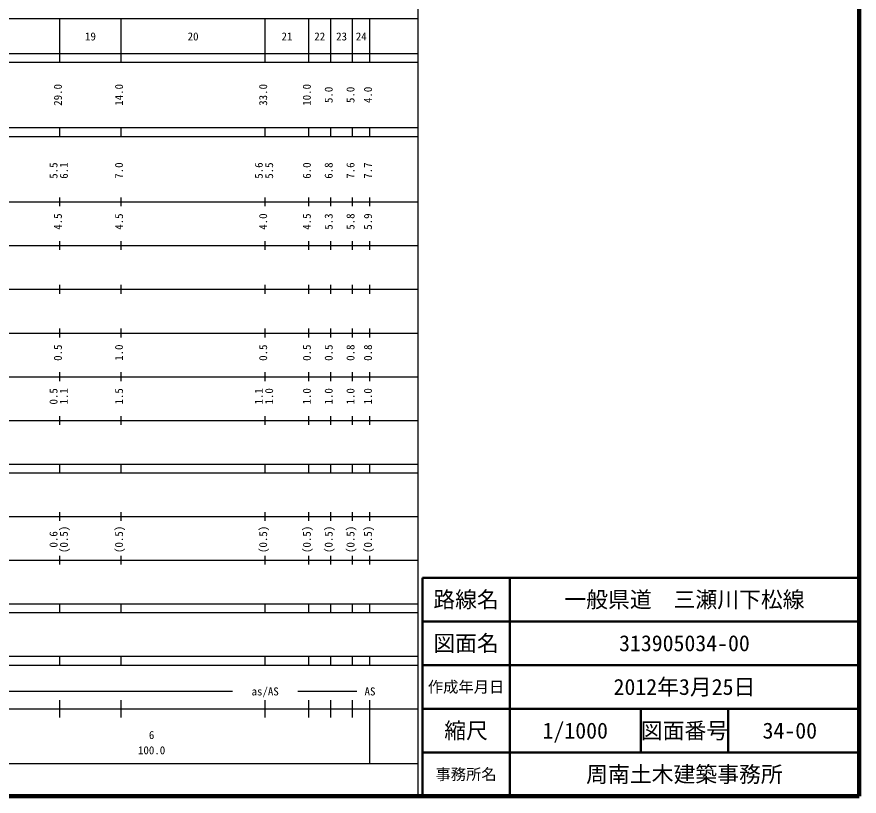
# Model space of a CAD drawing. Units: millimetres on the paper, enlarged 1000 times. Extents: x 40000 to 680000, y 20000 to 380000.
# Drawn here: x 487148 to 680000, y 20000 to 198357 of the extents above; entities that cross this region are included whole.
import ezdxf
from ezdxf.enums import TextEntityAlignment as Align

# ---------------------------------------------------------------- set-up
doc = ezdxf.new("R2010")
doc.units = ezdxf.units.MM
doc.header["$LTSCALE"] = 1000
doc.linetypes.add('CHAIN', pattern=[18.5, 12, -1.5, 3.5, -1.5])
for name, color, linetype, lineweight in [('M-BMK', 2, 'CHAIN', 13), ('M-TTL', 2, 'Continuous', 140), ('M-TTL-BAND', 7, 'Continuous', 25), ('M-TTL-FRAM', 2, 'Continuous', 50), ('M-TTL-LINE', 7, 'Continuous', 50)]:
    doc.layers.add(name, color=color, linetype=linetype, lineweight=lineweight)
doc.layers.add('M-TTL-TXT', color=7, linetype='Continuous')
doc.styles.add('ＭＳ ゴシック', font='')
doc.styles.get('ＭＳ ゴシック').set_extended_font_data('MS Gothic')

msp = doc.modelspace()

# ---------------------------------------------------------------- linework, layer by layer
at = {"layer": 'M-BMK'}
msp.add_arc((497531, 202669), 70000, 46.58904, 46.58904, dxfattribs=at)
at = {"layer": 'M-TTL'}
for p, q in [((680000, 20000), (680000, 380000)), ((40000, 20000), (680000, 20000))]:
    msp.add_line(p, q, dxfattribs=at)
at = {"layer": 'M-TTL-BAND'}
for p, q in [((579000, 20000), (579000, 370000)), ((68000, 198000), (579000, 198000)), ((497000, 188000), (497000, 198000)), ((511000, 188000), (511000, 198000)), ((544000, 188000), (544000, 198000)), ((554000, 188000), (554000, 198000)), ((559000, 188000), (559000, 198000)), ((564000, 188000), (564000, 198000)), ((568000, 188000), (568000, 198000)), ((40000, 190000), (579000, 190000)), ((40000, 188000), (579000, 188000)), ((40000, 173000), (579000, 173000)), ((497000, 171000), (497000, 173000)), ((511000, 171000), (511000, 173000)), ((544000, 171000), (544000, 173000)), ((554000, 171000), (554000, 173000)), ((559000, 171000), (559000, 173000)), ((564000, 171000), (564000, 173000)), ((568000, 171000), (568000, 173000)), ((40000, 171000), (579000, 171000)), ((497000, 155000), (497000, 157000)), ((511000, 155000), (511000, 157000)), ((544000, 155000), (544000, 157000)), ((554000, 155000), (554000, 157000)), ((559000, 155000), (559000, 157000)), ((564000, 155000), (564000, 157000)), ((568000, 155000), (568000, 157000)), ((40000, 156000), (579000, 156000)), ((497000, 145000), (497000, 147000)), ((511000, 145000), (511000, 147000)), ((544000, 145000), (544000, 147000)), ((554000, 145000), (554000, 147000)), ((559000, 145000), (559000, 147000)), ((564000, 145000), (564000, 147000)), ((568000, 145000), (568000, 147000)), ((46000, 146000), (579000, 146000)), ((497000, 135000), (497000, 137000)), ((511000, 135000), (511000, 137000)), ((544000, 135000), (544000, 137000)), ((554000, 135000), (554000, 137000)), ((559000, 135000), (559000, 137000)), ((564000, 135000), (564000, 137000)), ((568000, 135000), (568000, 137000)), ((52000, 136000), (579000, 136000)), ((46000, 126000), (579000, 126000)), ((497000, 125000), (497000, 127000)), ((511000, 125000), (511000, 127000)), ((544000, 125000), (544000, 127000)), ((554000, 125000), (554000, 127000)), ((559000, 125000), (559000, 127000)), ((564000, 125000), (564000, 127000)), ((568000, 125000), (568000, 127000)), ((52000, 116000), (579000, 116000)), ((497000, 115000), (497000, 117000)), ((511000, 115000), (511000, 117000)), ((544000, 115000), (544000, 117000)), ((554000, 115000), (554000, 117000)), ((559000, 115000), (559000, 117000)), ((564000, 115000), (564000, 117000)), ((568000, 115000), (568000, 117000)), ((497000, 105000), (497000, 107000)), ((511000, 105000), (511000, 107000)), ((544000, 105000), (544000, 107000)), ((554000, 105000), (554000, 107000)), ((559000, 105000), (559000, 107000)), ((564000, 105000), (564000, 107000)), ((568000, 105000), (568000, 107000)), ((46000, 106000), (579000, 106000)), ((40000, 96000), (579000, 96000)), ((497000, 94000), (497000, 96000)), ((511000, 94000), (511000, 96000)), ((544000, 94000), (544000, 96000)), ((554000, 94000), (554000, 96000)), ((559000, 94000), (559000, 96000)), ((564000, 94000), (564000, 96000)), ((568000, 94000), (568000, 96000)), ((40000, 94000), (579000, 94000)), ((497000, 83000), (497000, 85000)), ((511000, 83000), (511000, 85000)), ((544000, 83000), (544000, 85000)), ((554000, 83000), (554000, 85000)), ((559000, 83000), (559000, 85000)), ((564000, 83000), (564000, 85000)), ((568000, 83000), (568000, 85000)), ((49000, 84000), (579000, 84000)), ((40000, 74000), (579000, 74000)), ((497000, 73000), (497000, 75000)), ((511000, 73000), (511000, 75000)), ((544000, 73000), (544000, 75000)), ((554000, 73000), (554000, 75000)), ((559000, 73000), (559000, 75000)), ((564000, 73000), (564000, 75000)), ((568000, 73000), (568000, 75000)), ((40000, 64000), (579000, 64000)), ((497000, 62000), (497000, 64000)), ((511000, 62000), (511000, 64000)), ((544000, 62000), (544000, 64000)), ((554000, 62000), (554000, 64000)), ((559000, 62000), (559000, 64000)), ((564000, 62000), (564000, 64000)), ((568000, 62000), (568000, 64000)), ((40000, 62000), (579000, 62000)), ((40000, 52000), (579000, 52000)), ((497000, 50000), (497000, 52000)), ((511000, 50000), (511000, 52000)), ((544000, 50000), (544000, 52000)), ((554000, 50000), (554000, 52000)), ((559000, 50000), (559000, 52000)), ((564000, 50000), (564000, 52000)), ((568000, 50000), (568000, 52000)), ((40000, 50000), (579000, 50000)), ((71000, 44000), (536500, 44000)), ((551500, 44000), (565000, 44000)), ((497000, 38000), (497000, 42000)), ((511000, 38000), (511000, 42000)), ((544000, 38000), (544000, 42000)), ((554000, 38000), (554000, 42000)), ((559000, 38000), (559000, 42000)), ((564000, 38000), (564000, 42000)), ((568000, 27500), (568000, 42000)), ((40000, 40000), (579000, 40000)), ((68000, 27500), (579000, 27500))]:
    msp.add_line(p, q, dxfattribs=at)
at = {"layer": 'M-TTL-FRAM'}
for p, q in [((680000, 70000), (580000, 70000)), ((580000, 70000), (580000, 20000))]:
    msp.add_line(p, q, dxfattribs=at)
at = {"layer": 'M-TTL-LINE'}
for p, q in [((600000, 70000), (600000, 20000)), ((680000, 60000), (580000, 60000)), ((680000, 50000), (580000, 50000)), ((680000, 40000), (580000, 40000)), ((630000, 40000), (630000, 30000)), ((650000, 40000), (650000, 30000)), ((680000, 30000), (580000, 30000))]:
    msp.add_line(p, q, dxfattribs=at)

# ---------------------------------------------------------------- texts
at = {"layer": 'M-TTL-BAND', "style": 'ＭＳ ゴシック'}
for s, p in [('19', (504000, 192405)), ('20', (527500, 192405)), ('21', (549000, 192405)), ('22', (556500, 192405)), ('23', (561500, 192405)), ('24', (566000, 192405)), ('as/AS', (544000, 42500)), ('AS', (568000, 42500)), ('6', (518000, 32523)), ('100.0', (518000, 29033))]:
    msp.add_text(s, height=1833, dxfattribs=at).set_placement(p, align=Align.BOTTOM_CENTER)
for s, p in [('29.0', (498000, 180500)), ('14.0', (512000, 180500)), ('33.0', (545000, 180500)), ('10.0', (555000, 180500)), ('5.0', (560000, 180500)), ('5.0', (565000, 180500)), ('4.0', (569000, 180500)), ('5.5', (497000, 163174)), ('6.1', (499370, 163174)), ('7.0', (512000, 163174)), ('5.6', (544000, 163174)), ('5.5', (546370, 163174)), ('6.0', (555000, 163174)), ('6.8', (560000, 163174)), ('7.6', (565000, 163174)), ('7.7', (569000, 163174)), ('4.5', (498000, 151500)), ('4.5', (512000, 151500)), ('4.0', (545000, 151500)), ('4.5', (555000, 151500)), ('5.3', (560000, 151500)), ('5.8', (565000, 151500)), ('5.9', (569000, 151500)), ('0.5', (498000, 121500)), ('1.0', (512000, 121500)), ('0.5', (545000, 121500)), ('0.5', (555000, 121500)), ('0.5', (560000, 121500)), ('0.8', (565000, 121500)), ('0.8', (569000, 121500)), ('0.5', (497000, 111500)), ('1.1', (499370, 111500)), ('1.5', (512000, 111500)), ('1.1', (544000, 111500)), ('1.0', (546370, 111500)), ('1.0', (555000, 111500)), ('1.0', (560000, 111500)), ('1.0', (565000, 111500)), ('1.0', (569000, 111500)), ('(0.5)', (499370, 78764)), ('(0.5)', (512000, 78764)), ('(0.5)', (545000, 78764)), ('(0.5)', (555000, 78764)), ('(0.5)', (560000, 78764)), ('(0.5)', (565000, 78764)), ('(0.5)', (569000, 78764)), ('0.6', (497000, 78764))]:
    msp.add_text(s, height=1833, rotation=90, dxfattribs=at).set_placement(p, align=Align.BOTTOM_CENTER)
at = {"layer": 'M-TTL-TXT', "style": 'ＭＳ ゴシック'}
for s, height, p in [('路線名', 3666, (590000, 65000)), ('路線名', 3666, (590000, 65000)), ('一般県道\u3000三瀬川下松線', 3666, (640000, 65000)), ('図面名', 3666, (590000, 55000)), ('図面名', 3666, (590000, 55000)), ('313905034-00', 3666, (640000, 55000)), ('作成年月日', 2566, (590000, 45000)), ('作成年月日', 2566, (590000, 45000)), ('2012年3月25日', 3666, (640000, 45000)), ('縮尺', 3666, (590000, 35000)), ('縮尺', 3666, (590000, 35000)), ('1/1000', 3666, (615000, 35000)), ('図面番号', 3666, (640000, 35000)), ('図面番号', 3666, (640000, 35000)), ('34-00', 3666, (664125, 35000)), ('周南土木建築事務所', 3666, (640000, 25000)), ('事務所名', 2566, (590000, 25000)), ('事務所名', 2566, (590000, 25000))]:
    msp.add_text(s, height=height, dxfattribs=at).set_placement(p, align=Align.MIDDLE_CENTER)

doc.saveas('drawing.dxf')
